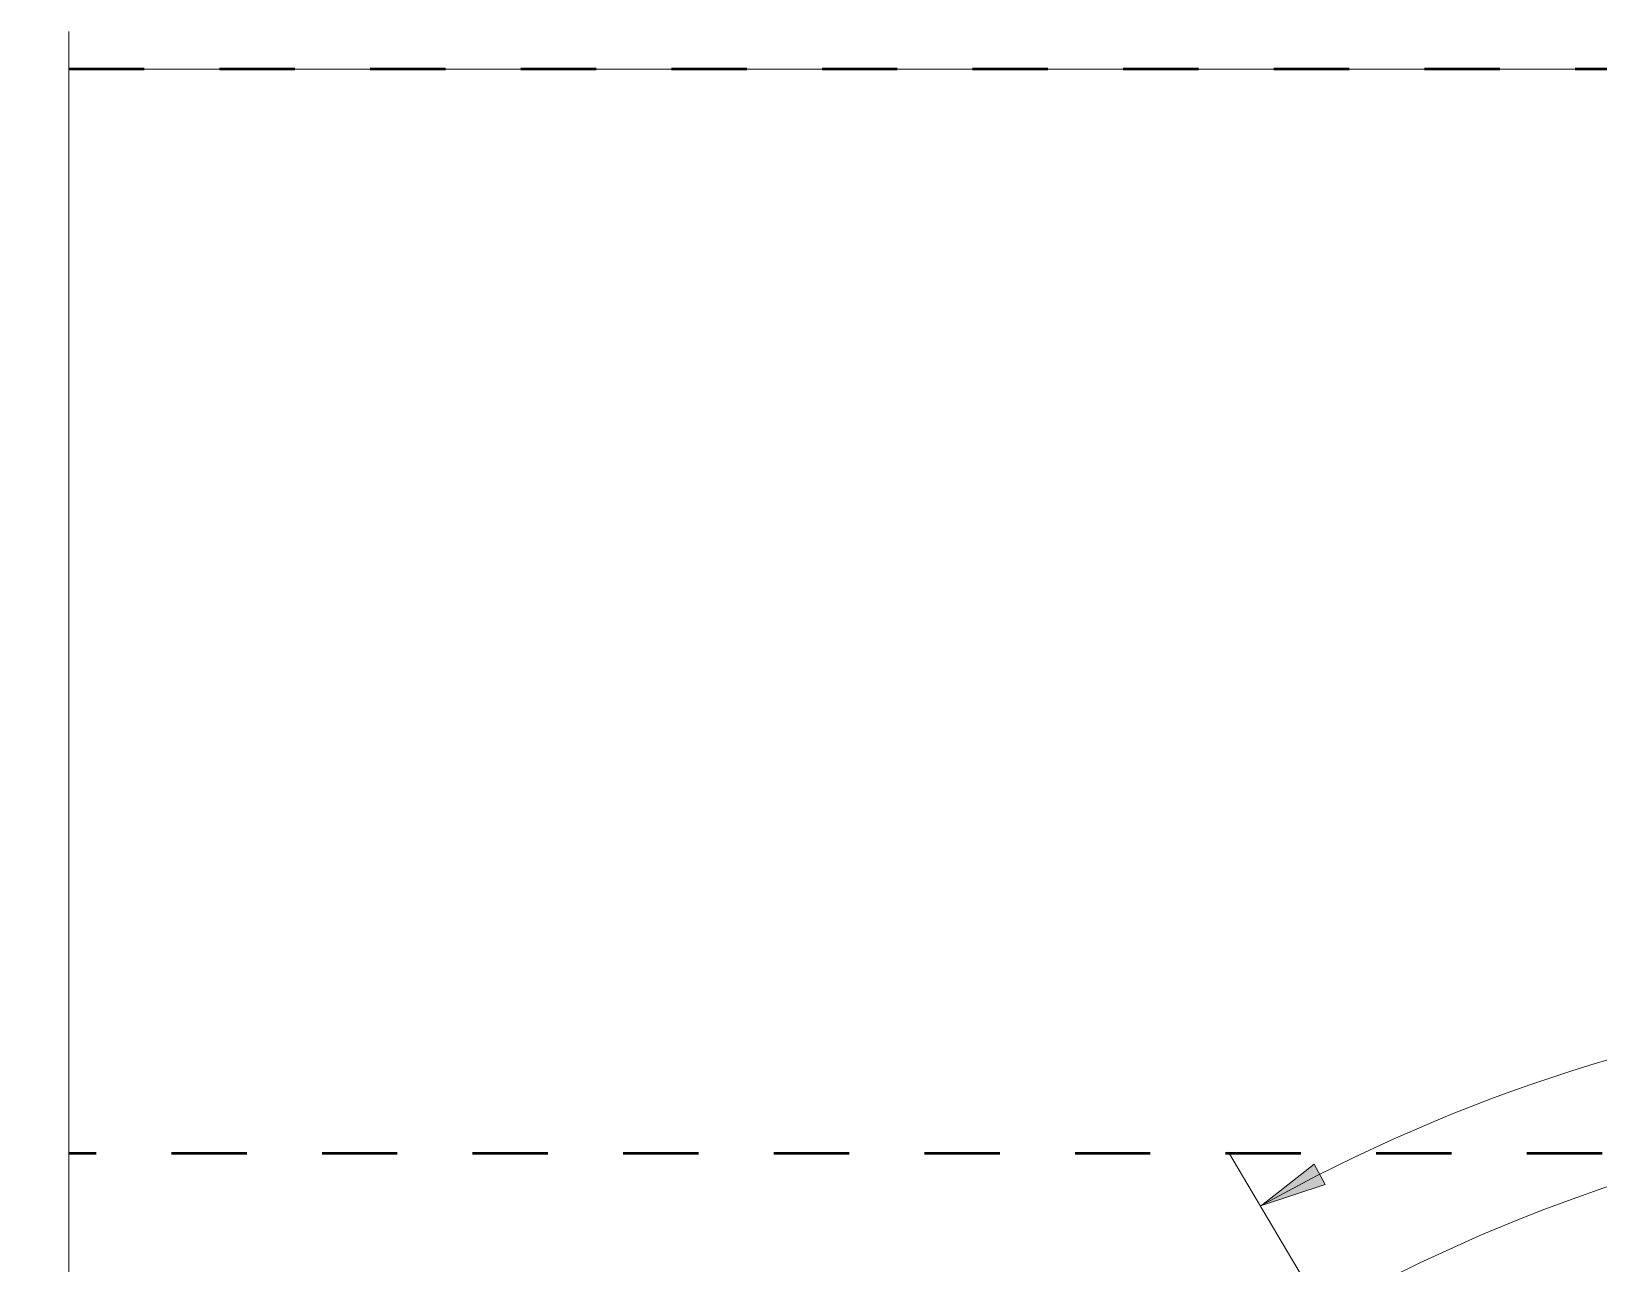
# Model space of a CAD drawing. Header units: metres. Extents: x 0 to 21, y 3 to 546.
# Drawn here: x 6.948 to 9.029, y 544.467 to 546.103 of the extents above; entities that cross this region are included whole.
import ezdxf

# ---------------------------------------------------------------- set-up
doc = ezdxf.new("R2010")
doc.units = ezdxf.units.M
doc.linetypes.add('JacobsDash', pattern=[0.0045, 0.003, -0.0015])
for name, color, linetype, lineweight in [('A-ANNO-NOTE', 7, 'Continuous', 9), ('A-DETL', 7, 'Continuous', 13), ('A-DETL-GENF', 7, 'Continuous', 9), ('A-FLOR', 7, 'Continuous', 50), ('S-BEAM', 7, 'Continuous', 50)]:
    doc.layers.add(name, color=color, linetype=linetype, lineweight=lineweight)

# ---------------------------------------------------------------- blocks, each defined once
blk = doc.blocks.new('CS_DET_BreakLine_ViewScale - Std Break-7449568-DRG-2873136 - DETAIL B')
at = {"layer": 'A-DETL-GENF'}
for p, q in [((-1108.6796, 544.1211), (-1108.6796, 546.1035)), ((-1108.6296, 544.1086), (-1108.6796, 544.1211)), ((-1108.7296, 544.0836), (-1108.6296, 544.1086)), ((-1108.6796, 544.0711), (-1108.7296, 544.0836)), ((-1108.6796, 542.1387), (-1108.6796, 544.0711))]:
    blk.add_line(p, q, dxfattribs=at)
blk = doc.blocks.new('CS_Arrowhead - CS_Arrowhead-2458042-DRG-2873136 - DETAIL B')
at = {"layer": 'A-ANNO-NOTE'}
blk.add_hatch(color=256, dxfattribs=at).paths.add_polyline_path([(-1108.2741, 542.2274), (-1108.2441, 542.2203), (-1108.2793, 542.1387)])
at = {"layer": 'A-ANNO-NOTE', "lineweight": 13}
for p, q in [((-1108.2741, 542.2274), (-1108.2793, 542.1387)), ((-1108.2441, 542.2203), (-1108.2741, 542.2274)), ((-1108.2793, 542.1387), (-1108.2441, 542.2203))]:
    blk.add_line(p, q, dxfattribs=at)

msp = doc.modelspace()

# ---------------------------------------------------------------- linework, layer by layer
at = {"layer": 'A-DETL'}
for p, q in [((8.5380226, 544.6152617), (8.6221449, 544.4733165)), ((8.6221449, 544.4733165), (8.7062671, 544.3313712))]:
    msp.add_line(p, q, dxfattribs=at)
for centre, end in [((9.6787542, 542.5791098), 119.207985), ((9.7628764, 542.4371645), 168.0163714)]:
    msp.add_arc(centre, 2.2511211, 96.2952001, end, dxfattribs=at)
at = {"layer": 'A-FLOR', "lineweight": 13}
msp.add_line((6.9980155, 546.0534922), (10.6338726, 546.0534945), dxfattribs=at)
at = {"layer": 'S-BEAM', "color": 252, "linetype": 'JacobsDash', "true_color": 0x888888}
for p, q in [((6.9980155, 546.0536215), (10.632322, 546.0536237)), ((10.6340121, 544.6136237), (6.9980155, 544.6136215))]:
    msp.add_line(p, q, dxfattribs=at)

# ---------------------------------------------------------------- block references
at = {"layer": 'A-ANNO-NOTE', "rotation": 311.3765448355656}
msp.add_blockref('CS_Arrowhead - CS_Arrowhead-2458042-DRG-2873136 - DETAIL B', (334.3485443, -645.4440214), dxfattribs=at)
at = {"layer": 'A-DETL-GENF'}
msp.add_blockref('CS_DET_BreakLine_ViewScale - Std Break-7449568-DRG-2873136 - DETAIL B', (1115.6775785, 0), dxfattribs=at)

doc.saveas('drawing.dxf')
